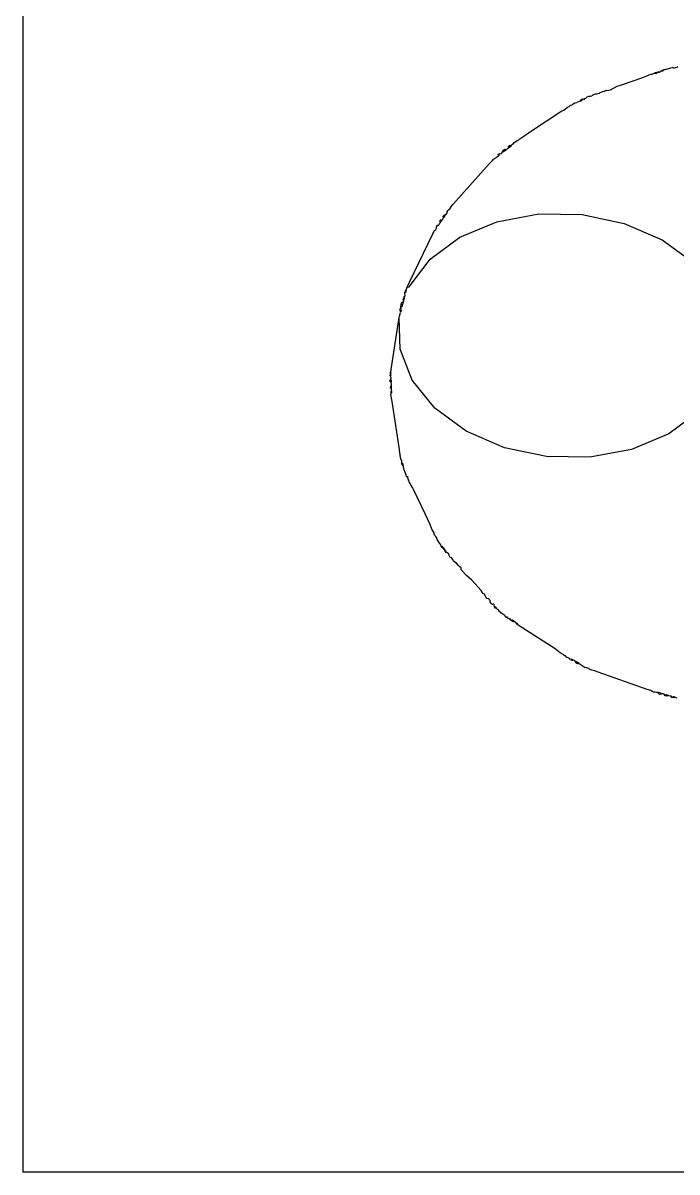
# Model space of a CAD drawing. Header units: inches. Extents: x 9636 to 21597, y -10243 to 557.
# Drawn here: x 13020.686 to 13022.033, y -8632.334 to -8629.968 of the extents above; entities that cross this region are included whole.
import ezdxf

# ---------------------------------------------------------------- set-up
doc = ezdxf.new("R2010")
doc.units = ezdxf.units.IN
doc.header["$MEASUREMENT"] = 0
doc.layers.add('Edges', color=7, linetype='Continuous')

# ---------------------------------------------------------------- blocks, each defined once
blk = doc.blocks.new('Porch Swing Bed Twin Size pl')
at = {"layer": 'Edges'}
for p, q in [((108.7694, 43.6719), (112.7694, 43.6719)), ((112.7694, 41.1719), (112.7694, 43.6719)), ((111.7856, 42.9595), (111.7873, 42.9593)), ((111.7873, 42.9593), (111.7891, 42.9582)), ((111.7891, 42.9582), (111.7908, 42.9591)), ((111.7891, 42.9582), (111.7905, 42.9578)), ((111.7905, 42.9578), (111.7919, 42.9576)), ((111.7908, 42.9591), (111.7936, 42.9586)), ((111.7919, 42.9576), (111.7936, 42.9586)), ((111.7936, 42.9586), (111.7955, 42.9564)), ((111.7936, 42.9586), (111.7942, 42.9568)), ((111.7942, 42.9568), (111.7955, 42.9564)), ((111.7955, 42.9564), (111.7982, 42.9559)), ((111.7982, 42.9559), (111.7992, 42.9554)), ((111.7992, 42.9554), (111.8011, 42.9568)), ((111.7992, 42.9554), (111.8018, 42.9547)), ((111.8005, 42.955), (111.8018, 42.9547)), ((111.8011, 42.9568), (111.8038, 42.9561)), ((111.8018, 42.9547), (111.8038, 42.9561)), ((111.8018, 42.9547), (111.8039, 42.9549)), ((111.8038, 42.9561), (111.8055, 42.9536)), ((111.8039, 42.9549), (111.8055, 42.9536)), ((111.8055, 42.9536), (111.8068, 42.9533)), ((111.8068, 42.9533), (111.8094, 42.9529)), ((111.8094, 42.9529), (111.8112, 42.9539)), ((111.8094, 42.9529), (111.8105, 42.9522)), ((111.8105, 42.9522), (111.8112, 42.9539)), ((111.8105, 42.9522), (111.8139, 42.9513)), ((111.8112, 42.9539), (111.8138, 42.953)), ((111.8138, 42.953), (111.8139, 42.9513)), ((111.8139, 42.9513), (111.8169, 42.9511)), ((111.8169, 42.9511), (111.819, 42.9506)), ((111.819, 42.9506), (111.82, 42.9507)), ((111.82, 42.9507), (111.8211, 42.9505)), ((111.8211, 42.9505), (111.8236, 42.9495)), ((111.8236, 42.9495), (111.8254, 42.9481)), ((111.8254, 42.9481), (111.8307, 42.9466)), ((111.8307, 42.9466), (111.9044, 42.9206)), ((111.9044, 42.9206), (111.9071, 42.9198)), ((111.9071, 42.9198), (111.91, 42.9184)), ((111.91, 42.9184), (111.9143, 42.9173)), ((111.9143, 42.9173), (111.9169, 42.9163)), ((111.9169, 42.9163), (111.9188, 42.9152)), ((111.9188, 42.9152), (111.924, 42.9134)), ((111.9329, 42.9075), (111.924, 42.9134)), ((111.9329, 42.9075), (111.9357, 42.9078)), ((111.9329, 42.9075), (111.9346, 42.9064)), ((111.9346, 42.9064), (111.9357, 42.9078)), ((111.9346, 42.9064), (111.9361, 42.9056)), ((111.9357, 42.9078), (111.9381, 42.9066)), ((111.9361, 42.9056), (111.9382, 42.9047)), ((111.9381, 42.9066), (111.9391, 42.9038)), ((111.9382, 42.9047), (111.9391, 42.9038)), ((111.9391, 42.9038), (111.9403, 42.9032)), ((111.9403, 42.9032), (111.9415, 42.9026)), ((111.9415, 42.9026), (111.9433, 42.9031)), ((111.9433, 42.9031), (111.9447, 42.9029)), ((111.9433, 42.9031), (111.9447, 42.9008)), ((111.9447, 42.9029), (111.9447, 42.9008)), ((111.9415, 42.9026), (111.9436, 42.9014)), ((111.9436, 42.9014), (111.9447, 42.9008)), ((111.9447, 42.9008), (111.947, 42.9015)), ((111.947, 42.9015), (111.9479, 42.8998)), ((111.9479, 42.8998), (111.9498, 42.8988)), ((111.9498, 42.8988), (111.9516, 42.8983)), ((111.9516, 42.8983), (111.9533, 42.8975)), ((111.9533, 42.8975), (111.9537, 42.8959)), ((111.9537, 42.8959), (111.9555, 42.896)), ((111.9555, 42.896), (111.9564, 42.8945)), ((111.9564, 42.8945), (111.9615, 42.8917)), ((111.9615, 42.8917), (111.9694, 42.8855)), ((111.9694, 42.8855), (112.0247, 42.85)), ((112.0247, 42.85), (112.0271, 42.8486)), ((112.0247, 42.85), (112.026, 42.8473)), ((112.0292, 42.8455), (112.026, 42.8473)), ((112.0271, 42.8486), (112.0282, 42.8476)), ((112.0292, 42.8455), (112.0321, 42.8433)), ((112.0292, 42.8455), (112.0334, 42.8446)), ((112.0321, 42.8433), (112.0332, 42.8426)), ((112.0332, 42.8426), (112.0356, 42.8431)), ((112.0334, 42.8446), (112.0356, 42.8431)), ((112.0356, 42.8431), (112.0368, 42.842)), ((112.0356, 42.8431), (112.0364, 42.8406)), ((112.0368, 42.842), (112.0382, 42.8406)), ((112.0368, 42.842), (112.0375, 42.8399)), ((112.0382, 42.8406), (112.0398, 42.8398)), ((112.0398, 42.8398), (112.0407, 42.838)), ((112.0398, 42.8398), (112.0416, 42.8388)), ((112.0419, 42.8373), (112.0407, 42.838)), ((112.0416, 42.8388), (112.0437, 42.8372)), ((112.0437, 42.8372), (112.0419, 42.8373)), ((112.0437, 42.8372), (112.0451, 42.8353)), ((112.0451, 42.8353), (112.0494, 42.8326)), ((112.0494, 42.8326), (112.0512, 42.8306)), ((112.0502, 42.8317), (112.0512, 42.8306)), ((112.0512, 42.8306), (112.0534, 42.8292)), ((112.0534, 42.8292), (112.0537, 42.8278)), ((112.0537, 42.8278), (112.0546, 42.8268)), ((112.0546, 42.8268), (112.0562, 42.826)), ((112.0562, 42.826), (112.0573, 42.8248)), ((112.0573, 42.8248), (112.0587, 42.8243)), ((112.0573, 42.8238), (112.0582, 42.8227)), ((112.0587, 42.8243), (112.0582, 42.8227)), ((112.0582, 42.8227), (112.0605, 42.8224)), ((112.0587, 42.8243), (112.0605, 42.8224)), ((112.0605, 42.8224), (112.0611, 42.8195)), ((112.0611, 42.8195), (112.0622, 42.8182)), ((112.0622, 42.8182), (112.0636, 42.8187)), ((112.0636, 42.8187), (112.0655, 42.8172)), ((112.0655, 42.8172), (112.0672, 42.8153)), ((112.0672, 42.8153), (112.0665, 42.8135)), ((112.0665, 42.8135), (112.0678, 42.8121)), ((112.0678, 42.8121), (112.0692, 42.8105)), ((112.0692, 42.8105), (112.0718, 42.8098)), ((112.0718, 42.8098), (112.0734, 42.8078)), ((112.0734, 42.8078), (112.0753, 42.8035)), ((112.0753, 42.8035), (112.0776, 42.8021)), ((112.0776, 42.8021), (112.0791, 42.8001)), ((112.0791, 42.8001), (112.0805, 42.798)), ((112.0805, 42.798), (112.0944, 42.7822)), ((112.0944, 42.7822), (112.102, 42.7759)), ((112.102, 42.7759), (112.1103, 42.7665)), ((112.1103, 42.7665), (112.1108, 42.7638)), ((112.1108, 42.7638), (112.1128, 42.7621)), ((112.1128, 42.7621), (112.1148, 42.7603)), ((112.1148, 42.7603), (112.1177, 42.7568)), ((112.1177, 42.7568), (112.1201, 42.7553)), ((112.1201, 42.7553), (112.1219, 42.7535)), ((112.1219, 42.7535), (112.1232, 42.751)), ((112.1232, 42.751), (112.1249, 42.7487)), ((112.1249, 42.7487), (112.1269, 42.7483)), ((112.1269, 42.7483), (112.1274, 42.7472)), ((112.1274, 42.7472), (112.1289, 42.7442)), ((112.1274, 42.7472), (112.1281, 42.7464)), ((112.1281, 42.7464), (112.1289, 42.7442)), ((112.1289, 42.7442), (112.1292, 42.7426)), ((112.1292, 42.7426), (112.1315, 42.7413)), ((112.1315, 42.7413), (112.1332, 42.7409)), ((112.1327, 42.7394), (112.1348, 42.7389)), ((112.1332, 42.7409), (112.1348, 42.7389)), ((112.1348, 42.7389), (112.1347, 42.7363)), ((112.1348, 42.7389), (112.1349, 42.7374)), ((112.1349, 42.7374), (112.1355, 42.7354)), ((112.1349, 42.7374), (112.1367, 42.7354)), ((112.1355, 42.7354), (112.1379, 42.7327)), ((112.1367, 42.7354), (112.1379, 42.7327)), ((112.1367, 42.7354), (112.139, 42.7333)), ((112.1379, 42.7327), (112.1387, 42.7317)), ((112.1387, 42.7317), (112.1405, 42.7312)), ((112.139, 42.7333), (112.1405, 42.7312)), ((112.1405, 42.7312), (112.1411, 42.729)), ((112.1411, 42.729), (112.1443, 42.7253)), ((112.1443, 42.7253), (112.1456, 42.7225)), ((112.1456, 42.7225), (112.1468, 42.721)), ((112.1468, 42.721), (112.1477, 42.7182)), ((112.1477, 42.7182), (112.1485, 42.7166)), ((112.1485, 42.7166), (112.1502, 42.7149)), ((112.1502, 42.7149), (112.1513, 42.7127)), ((112.1513, 42.7127), (112.1511, 42.7111)), ((112.1511, 42.7111), (112.1542, 42.7064)), ((112.1542, 42.7064), (112.1576, 42.6977)), ((112.1576, 42.6977), (112.1649, 42.6825)), ((112.1649, 42.6825), (112.1829, 42.6451)), ((112.1829, 42.6451), (112.1837, 42.6431)), ((112.1837, 42.6431), (112.1888, 42.6346)), ((112.1888, 42.6346), (112.1899, 42.6324)), ((112.1912, 42.6279), (112.1899, 42.6324)), ((112.1904, 42.6267), (112.1928, 42.6262)), ((112.1912, 42.6279), (112.1928, 42.6262)), ((112.1928, 42.6262), (112.1935, 42.6231)), ((112.1935, 42.6231), (112.1943, 42.6216)), ((112.1943, 42.6216), (112.1964, 42.6166)), ((112.1964, 42.6166), (112.197, 42.6152)), ((112.197, 42.6152), (112.1971, 42.6121)), ((112.1971, 42.6121), (112.1972, 42.611)), ((112.1972, 42.611), (112.1978, 42.6084)), ((112.1972, 42.611), (112.1991, 42.6087)), ((111.8543, 42.5857), (111.9169, 42.5973)), ((111.9169, 42.5973), (111.9821, 42.5964)), ((111.9821, 42.5964), (112.0456, 42.5832)), ((112.1978, 42.6084), (112.1982, 42.6072)), ((112.1982, 42.6072), (112.1997, 42.6064)), ((112.1991, 42.6087), (112.1997, 42.6064)), ((112.1997, 42.6064), (112.1999, 42.6032)), ((112.1999, 42.6032), (112.2008, 42.6011)), ((112.1999, 42.6032), (112.2013, 42.5998)), ((112.2013, 42.5998), (112.2018, 42.5974)), ((112.2018, 42.5974), (112.2022, 42.595)), ((112.2019, 42.596), (112.2022, 42.595)), ((112.2022, 42.595), (112.2028, 42.5895)), ((111.7985, 42.5625), (111.8543, 42.5857)), ((112.0456, 42.5832), (112.1028, 42.5584)), ((112.2028, 42.5895), (112.2032, 42.5883)), ((112.2032, 42.5883), (112.2035, 42.5859)), ((112.2035, 42.5859), (112.2145, 42.5136)), ((111.7535, 42.5291), (111.7985, 42.5625)), ((112.1028, 42.5584), (112.1501, 42.5238)), ((112.1501, 42.5238), (112.1841, 42.4818)), ((112.2145, 42.5136), (112.2149, 42.5112)), ((112.2149, 42.5112), (112.2154, 42.5089)), ((112.2154, 42.5089), (112.2154, 42.5078)), ((112.2154, 42.5078), (112.2156, 42.5067)), ((112.2156, 42.5067), (112.2164, 42.5022)), ((112.2164, 42.5022), (112.2149, 42.5008)), ((112.2149, 42.5008), (112.2167, 42.4998)), ((112.2149, 42.5008), (112.2151, 42.4992)), ((112.2167, 42.4998), (112.215, 42.4975)), ((112.2151, 42.4992), (112.215, 42.4975)), ((112.215, 42.4975), (112.2152, 42.4963)), ((112.2152, 42.4963), (112.2151, 42.4942)), ((112.2151, 42.4942), (112.2151, 42.493)), ((112.2151, 42.4942), (112.2172, 42.493)), ((112.2151, 42.493), (112.2152, 42.4918)), ((112.2151, 42.493), (112.2153, 42.4906)), ((112.2172, 42.493), (112.2152, 42.4918)), ((112.2152, 42.4918), (112.2153, 42.4906)), ((112.2153, 42.4906), (112.2153, 42.4884)), ((112.2174, 42.4906), (112.2153, 42.4906)), ((112.2153, 42.4884), (112.2153, 42.4873)), ((112.1841, 42.4818), (112.2025, 42.4352)), ((112.2153, 42.4873), (112.2157, 42.4861)), ((112.2157, 42.4861), (112.2154, 42.4839)), ((112.2154, 42.4839), (112.2175, 42.4839)), ((112.2154, 42.4839), (112.2155, 42.4827)), ((112.2175, 42.4839), (112.2155, 42.4827)), ((112.2155, 42.4827), (112.2161, 42.4815)), ((112.2174, 42.4815), (112.2156, 42.4794)), ((112.2161, 42.4815), (112.2156, 42.4794)), ((112.2156, 42.4794), (112.2156, 42.4782)), ((112.2156, 42.4782), (112.2166, 42.4759)), ((112.2166, 42.4759), (112.2158, 42.473)), ((112.2169, 42.4724), (112.2159, 42.4713)), ((112.2159, 42.4713), (112.2166, 42.47)), ((112.2166, 42.4759), (112.2171, 42.4748)), ((112.2169, 42.4724), (112.2166, 42.47)), ((112.2171, 42.4748), (112.2169, 42.4724)), ((112.2175, 42.4839), (112.2174, 42.4815)), ((112.216, 42.4657), (112.204, 42.3875)), ((112.2166, 42.47), (112.216, 42.4668)), ((112.216, 42.4668), (112.216, 42.4657)), ((112.2025, 42.4352), (112.204, 42.3875)), ((112.2035, 42.3856), (112.2016, 42.38)), ((112.204, 42.3875), (112.2035, 42.3856)), ((112.1986, 42.3685), (112.1984, 42.3673)), ((112.2007, 42.3681), (112.1984, 42.3673)), ((112.1989, 42.3697), (112.1986, 42.3685)), ((112.2011, 42.3721), (112.1989, 42.3697)), ((112.2007, 42.3681), (112.2001, 42.3657)), ((112.2003, 42.3749), (112.2015, 42.3732)), ((112.2011, 42.3721), (112.2007, 42.3681)), ((112.2009, 42.3763), (112.2012, 42.3784)), ((112.2021, 42.3747), (112.2009, 42.3763)), ((112.2015, 42.3732), (112.2011, 42.3721)), ((112.2012, 42.3784), (112.2016, 42.38)), ((112.2012, 42.3784), (112.2025, 42.3771)), ((112.2021, 42.3747), (112.2015, 42.3732)), ((112.2025, 42.3771), (112.2021, 42.3747)), ((112.1938, 42.3498), (112.1953, 42.3504)), ((112.1953, 42.3504), (112.1944, 42.3481)), ((112.1952, 42.3552), (112.1949, 42.354)), ((112.1949, 42.354), (112.1952, 42.352)), ((112.1963, 42.3572), (112.1952, 42.3552)), ((112.1975, 42.3569), (112.1952, 42.3552)), ((112.1952, 42.352), (112.1953, 42.3504)), ((112.1963, 42.3596), (112.196, 42.3585)), ((112.196, 42.3585), (112.1983, 42.3592)), ((112.196, 42.3585), (112.1963, 42.3572)), ((112.196, 42.3585), (112.1975, 42.3569)), ((112.1972, 42.3617), (112.1963, 42.3596)), ((112.1975, 42.3641), (112.1972, 42.3629)), ((112.1972, 42.3617), (112.1972, 42.3629)), ((112.1983, 42.3592), (112.1972, 42.3617)), ((112.1984, 42.3673), (112.1975, 42.3641)), ((112.1991, 42.3643), (112.1975, 42.3641)), ((112.2001, 42.3657), (112.1991, 42.3643)), ((112.1882, 42.3345), (112.153, 42.2615)), ((112.1887, 42.3411), (112.1574, 42.2999)), ((112.1906, 42.3396), (112.1882, 42.3345)), ((112.1917, 42.3418), (112.1887, 42.3411)), ((112.1917, 42.3418), (112.1906, 42.3396)), ((112.1921, 42.3433), (112.1917, 42.3418)), ((112.1938, 42.3498), (112.1921, 42.3433)), ((112.1944, 42.3481), (112.1921, 42.3433)), ((112.1938, 42.3498), (112.1944, 42.3481)), ((111.8081, 42.2707), (111.7608, 42.3053)), ((112.1574, 42.2999), (112.1124, 42.2666)), ((111.8654, 42.2459), (111.8081, 42.2707)), ((112.1124, 42.2666), (112.0567, 42.2434)), ((112.1443, 42.2487), (112.1432, 42.2465)), ((112.1436, 42.2476), (112.1432, 42.2465)), ((112.1443, 42.2487), (112.1436, 42.2476)), ((112.1464, 42.2488), (112.1443, 42.2487)), ((112.1477, 42.2509), (112.1461, 42.2504)), ((112.1461, 42.2504), (112.1464, 42.2488)), ((112.1477, 42.2509), (112.1464, 42.2488)), ((112.1487, 42.2552), (112.1475, 42.2533)), ((112.1475, 42.2533), (112.1477, 42.2509)), ((112.1509, 42.2571), (112.1487, 42.2552)), ((112.1514, 42.2592), (112.1509, 42.2571)), ((112.153, 42.2615), (112.1514, 42.2592)), ((111.9288, 42.2327), (111.8654, 42.2459)), ((111.994, 42.2318), (111.9288, 42.2327)), ((112.0567, 42.2434), (111.994, 42.2318)), ((112.1326, 42.2314), (112.131, 42.2291)), ((112.1341, 42.2325), (112.1326, 42.2314)), ((112.1349, 42.2349), (112.1341, 42.2325)), ((112.1358, 42.2329), (112.1341, 42.2325)), ((112.1356, 42.2359), (112.1349, 42.2349)), ((112.1374, 42.235), (112.1349, 42.2349)), ((112.1372, 42.2376), (112.1356, 42.2359)), ((112.1374, 42.235), (112.1358, 42.2329)), ((112.1383, 42.2398), (112.1372, 42.2376)), ((112.1372, 42.2376), (112.1374, 42.235)), ((112.1383, 42.2398), (112.1376, 42.2388)), ((112.1397, 42.2416), (112.1383, 42.2398)), ((112.141, 42.2437), (112.1397, 42.2416)), ((112.1397, 42.2416), (112.1414, 42.2407)), ((112.1416, 42.2447), (112.141, 42.2437)), ((112.1428, 42.2428), (112.1414, 42.2407)), ((112.1432, 42.2465), (112.1416, 42.2447)), ((112.1416, 42.2447), (112.1428, 42.2428)), ((112.1226, 42.2173), (112.0683, 42.1565)), ((112.125, 42.2202), (112.1226, 42.2173)), ((112.1276, 42.224), (112.125, 42.2202)), ((112.1298, 42.2254), (112.1276, 42.224)), ((112.1314, 42.2274), (112.1298, 42.2254)), ((112.131, 42.2291), (112.1314, 42.2274)), ((112.0535, 42.1434), (112.0527, 42.1407)), ((112.0546, 42.1442), (112.0535, 42.1434)), ((112.0576, 42.1462), (112.0546, 42.1442)), ((112.0546, 42.1442), (112.0547, 42.1425)), ((112.0587, 42.1474), (112.0576, 42.1462)), ((112.0599, 42.1484), (112.0587, 42.1474)), ((112.0617, 42.1493), (112.0599, 42.1484)), ((112.0635, 42.1512), (112.0617, 42.1493)), ((112.0625, 42.1504), (112.0617, 42.1493)), ((112.0666, 42.1546), (112.0635, 42.1512)), ((112.0683, 42.1565), (112.0666, 42.1546)), ((112.032, 42.1258), (112.0309, 42.1243)), ((112.0342, 42.1272), (112.032, 42.1258)), ((112.0352, 42.1292), (112.0342, 42.1272)), ((112.0379, 42.1312), (112.0352, 42.1292)), ((112.0371, 42.1284), (112.0352, 42.1292)), ((112.0392, 42.1299), (112.0371, 42.1284)), ((112.0391, 42.1318), (112.0379, 42.1312)), ((112.0408, 42.1335), (112.0391, 42.1318)), ((112.0391, 42.1318), (112.0392, 42.1299)), ((112.0418, 42.1343), (112.0408, 42.1335)), ((112.0437, 42.1357), (112.0418, 42.1343)), ((112.0447, 42.1365), (112.0437, 42.1357)), ((112.0451, 42.1344), (112.0437, 42.1357)), ((112.0467, 42.1381), (112.0447, 42.1365)), ((112.0471, 42.136), (112.0447, 42.1365)), ((112.0471, 42.136), (112.0451, 42.1344)), ((112.0467, 42.1381), (112.0471, 42.136)), ((112.0483, 42.1378), (112.0467, 42.1381)), ((112.0483, 42.1378), (112.0471, 42.136)), ((112.0496, 42.1404), (112.0483, 42.1378)), ((112.0506, 42.1412), (112.0496, 42.1404)), ((112.0527, 42.1407), (112.0506, 42.1412)), ((112.0547, 42.1425), (112.0527, 42.1407)), ((112.0076, 42.1091), (111.9591, 42.077)), ((112.0113, 42.1115), (112.0076, 42.1091)), ((112.0143, 42.1135), (112.0113, 42.1115)), ((112.0178, 42.1158), (112.0143, 42.1135)), ((112.0221, 42.119), (112.0178, 42.1158)), ((112.0239, 42.1204), (112.0221, 42.119)), ((112.0263, 42.1214), (112.0239, 42.1204)), ((112.0286, 42.1228), (112.0263, 42.1214)), ((112.0309, 42.1243), (112.0286, 42.1228)), ((111.9541, 42.0741), (111.9508, 42.0714)), ((111.9567, 42.0758), (111.9541, 42.0741)), ((111.9591, 42.077), (111.9567, 42.0758)), ((111.923, 42.0575), (111.9212, 42.0559)), ((111.9247, 42.0581), (111.923, 42.0575)), ((111.9255, 42.0596), (111.9247, 42.0581)), ((111.9281, 42.059), (111.9255, 42.0596)), ((111.9289, 42.0614), (111.9281, 42.059)), ((111.9306, 42.0601), (111.9281, 42.059)), ((111.9291, 42.0596), (111.9281, 42.059)), ((111.9316, 42.0624), (111.9289, 42.0614)), ((111.9289, 42.0614), (111.9291, 42.0596)), ((111.9316, 42.0624), (111.9306, 42.0601)), ((111.9316, 42.0624), (111.9368, 42.0642)), ((111.9397, 42.0648), (111.9368, 42.0642)), ((111.9421, 42.0661), (111.9397, 42.0648)), ((111.9439, 42.0676), (111.9421, 42.0661)), ((111.9462, 42.0685), (111.9439, 42.0676)), ((111.9483, 42.0702), (111.9462, 42.0685)), ((111.9508, 42.0714), (111.9483, 42.0702)), ((111.8759, 42.0398), (111.8696, 42.0376)), ((111.8858, 42.045), (111.8759, 42.0398)), ((111.8886, 42.0456), (111.8858, 42.045)), ((111.8913, 42.0462), (111.8886, 42.0456)), ((111.8932, 42.0458), (111.8913, 42.0462)), ((111.8961, 42.0475), (111.8932, 42.0458)), ((111.8961, 42.0475), (111.8988, 42.0482)), ((111.9015, 42.049), (111.8988, 42.0482)), ((111.9024, 42.0501), (111.9015, 42.049)), ((111.9068, 42.0514), (111.9024, 42.0501)), ((111.9088, 42.0513), (111.9068, 42.0514)), ((111.9114, 42.0522), (111.9088, 42.0513)), ((111.913, 42.053), (111.9114, 42.0522)), ((111.9143, 42.0541), (111.913, 42.053)), ((111.9163, 42.0548), (111.9143, 42.0541)), ((111.9186, 42.0549), (111.9163, 42.0548)), ((111.9212, 42.0559), (111.9186, 42.0549)), ((111.8279, 42.0227), (111.8254, 42.0217)), ((111.8349, 42.0258), (111.8279, 42.0227)), ((111.8374, 42.0269), (111.8349, 42.0258)), ((111.8696, 42.0376), (111.8374, 42.0269)), ((111.7863, 42.011), (111.785, 42.0103)), ((111.7896, 42.012), (111.7863, 42.011)), ((111.7911, 42.0122), (111.7896, 42.012)), ((111.7927, 42.0118), (111.7911, 42.0122)), ((111.7954, 42.0124), (111.7927, 42.0118)), ((111.7981, 42.013), (111.7954, 42.0124)), ((111.7967, 42.0128), (111.7954, 42.0124)), ((111.8004, 42.0139), (111.7981, 42.013)), ((111.8029, 42.0142), (111.8004, 42.0139)), ((111.8029, 42.0142), (111.8017, 42.0144)), ((111.8056, 42.015), (111.8029, 42.0142)), ((111.8046, 42.0148), (111.8029, 42.0142)), ((111.8056, 42.015), (111.8046, 42.0148)), ((111.8056, 42.015), (111.8078, 42.0168)), ((111.8082, 42.0157), (111.8056, 42.015)), ((111.8078, 42.0168), (111.8065, 42.0163)), ((111.8101, 42.0173), (111.8078, 42.0168)), ((111.8101, 42.0173), (111.8082, 42.0157)), ((111.8114, 42.0182), (111.8101, 42.0173)), ((111.8134, 42.018), (111.8114, 42.0182)), ((111.8153, 42.0186), (111.8126, 42.0187)), ((111.8134, 42.018), (111.8153, 42.0186)), ((111.8162, 42.0201), (111.8153, 42.0186)), ((111.8182, 42.019), (111.8153, 42.0186)), ((111.8182, 42.019), (111.8162, 42.0201)), ((111.8202, 42.0204), (111.8175, 42.0206)), ((111.8202, 42.0204), (111.8182, 42.019)), ((111.8232, 42.0215), (111.8202, 42.0204)), ((111.8254, 42.0217), (111.8232, 42.0215))]:
    blk.add_line(p, q, dxfattribs=at)

msp = doc.modelspace()

# ---------------------------------------------------------------- block references
at = {"xscale": 1.370056412249949, "yscale": 1.370056412249949, "zscale": 1.370056412249949, "rotation": 180}
msp.add_blockref('Porch Swing Bed Twin Size pl', (13175.186, -8572.5015), dxfattribs=at)

doc.saveas('drawing.dxf')
